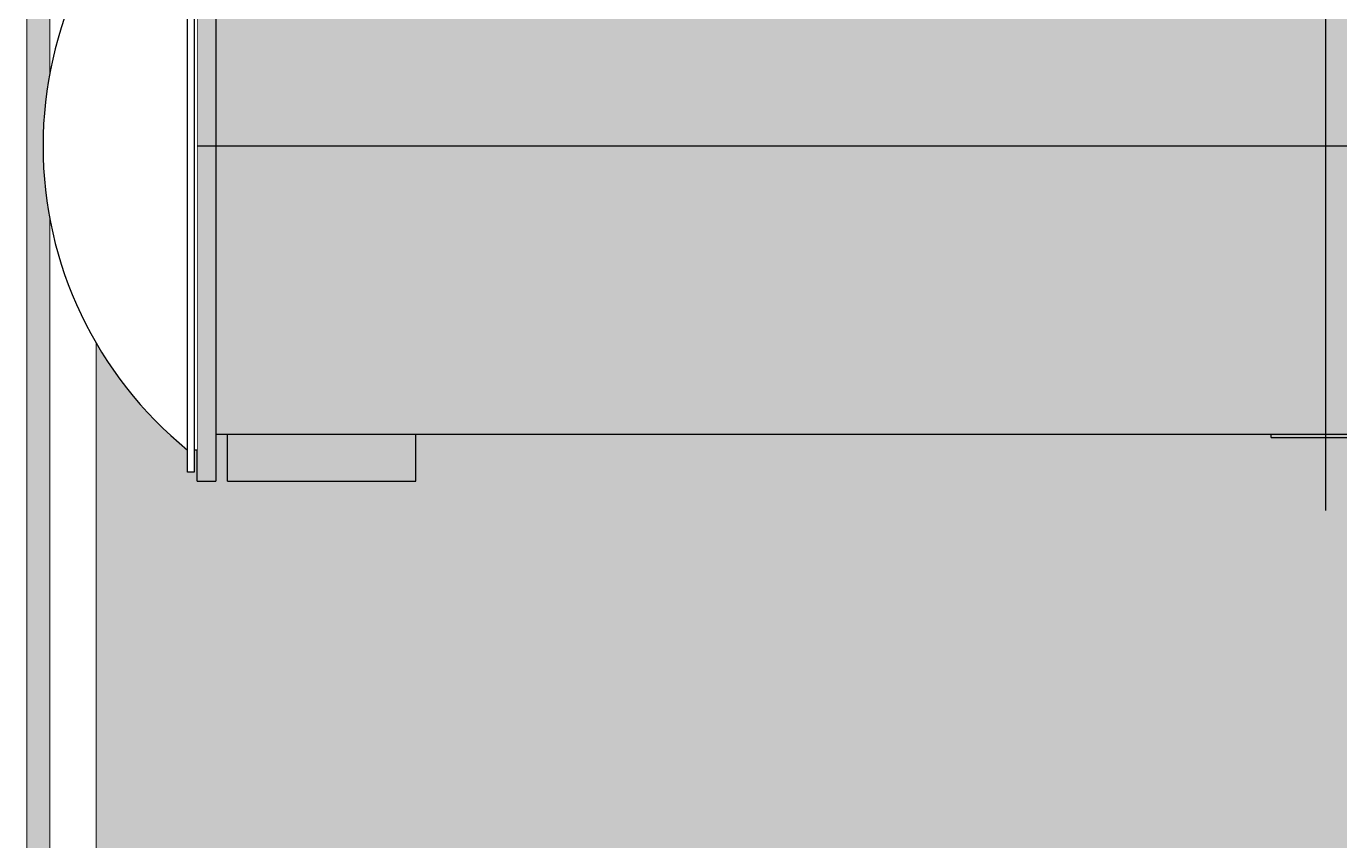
# Model space of a CAD drawing. Extents: x -18489 to 195597, y -1599 to 112111.
# Drawn here: x -17048.2 to -16764.7, y 1849.5 to 2025.3 of the extents above; entities that cross this region are included whole.
import ezdxf

# ---------------------------------------------------------------- set-up
doc = ezdxf.new("R2010")
doc.units = 0
doc.header["$LTSCALE"] = 100
for name, color, linetype in [('188K-SM-03-F10-MECH-EQ-Y2257103$0$0 Xref', 8, 'Continuous'), ('188K-SM-03-F10-MECH-EQ-Y2257103$0$M-EQU-FOUNDATION', 8, 'Continuous'), ('188K-SM-03-F10-MECH-EQ-Y2257103$0$Micron CUP L10 HVAC EQU$0$M-MECH-EQU', 136, 'Continuous'), ('188K-SM-03-F10-MECH-EQ-Y2257103$0$Micron CUP L10 HVAC EQU$0$M-PHASE1 AREA', 252, 'Continuous')]:
    doc.layers.add(name, color=color, linetype=linetype)
pattern_1 = [(50, (4473.52, 709.2), (54.6554, -4.78173), [5.715, -62.865]), (355, (4473.52, 709.2), (-10.57303, 57.31705), [4.572, -50.29218]), (100.45144, (4478.076, 708.8), (44.08237, 52.53533), [4.857, -53.42707]), (46.1842, (4473.52, 724.44), (81.32371, -12.6127), [8.5725, -94.2975]), (96.63556, (4480.3, 723.39), (71.22124, 74.22784), [7.2855, -80.14068]), (351.18415, (4473.52, 724.44), (71.22124, 74.22784), [6.858, -75.43792]), (21, (4481.14, 720.63), (45.48432, -30.67956), [5.715, -62.865]), (326, (4481.14, 720.63), (18.54061, 55.25639), [4.572, -50.292]), (71.45144, (4484.93, 718.07), (64.02493, 24.57683), [4.857, -53.42698]), (37.5, (4473.521, 709.2), (0.926581, 25.366512), [0, -49.6824, 0, -51.054, 0, -50.4825]), (7.5, (4473.52, 709.2), (20.0459, 30.054172), [0, -29.1084, 0, -48.5394, 0, -19.2405]), (327.5, (4456.529, 709.2), (40.677179, -1.718623), [0, -19.05, 0, -59.436, 0, -78.867]), (317.5, (4448.91, 709.2), (44.438754, 7.62795), [0, -24.765, 0, -39.4716, 0, -56.007])]

# ---------------------------------------------------------------- blocks, each defined once
blk = doc.blocks.new('188K-SM-03-F10-MECH-EQ-Y2257103$0$Micron CUP L10 HVAC EQU$0$A$C0c53ceb0')
at = {"layer": '188K-SM-03-F10-MECH-EQ-Y2257103$0$Micron CUP L10 HVAC EQU$0$M-PHASE1 AREA'}
for p, q in [((-6246.39325, 13278.08583), (-6246.39325, 10033.4986)), ((-8682.32714, 10096.93438), (-8682.32714, 13214.65005)), ((-8641.7319, 11543.4106), (-8641.7319, 10096.93438)), ((-3683.5878, 10820.17249), (-8809.19869, 10820.17249)), ((-8641.7319, 10198.52736), (-3851.0546, 10198.52736)), ((-8616.35759, 10096.93438), (-8616.35759, 10198.52736)), ((-8210.36858, 10096.93438), (-8210.36858, 10198.52736)), ((-6363.7696, 10190.83546), (-6363.7696, 10198.52736)), ((-6363.7696, 10190.83546), (-6129.0169, 10190.83546)), ((-8682.32714, 10096.93438), (-8641.7319, 10096.93438)), ((-8616.35759, 10096.93438), (-8210.36858, 10096.93438))]:
    blk.add_line(p, q, dxfattribs=at)
blk.add_wipeout([(-8702.65255, 11476.28832), (-8714.02211, 11466.87932), (-8725.22574, 11457.27333), (-8736.26002, 11447.47327), (-8747.12157, 11437.48214), (-8757.80711, 11427.30296), (-8768.31336, 11416.93884), (-8778.63714, 11406.39295), (-8788.77529, 11395.66848), (-8798.72474, 11384.76872), (-8808.48244, 11373.69697), (-8818.04542, 11362.45661), (-8827.41078, 11351.05107), (-8836.57565, 11339.48382), (-8845.53726, 11327.75838), (-8854.29286, 11315.87832), (-8862.83979, 11303.84727), (-8871.17545, 11291.66888), (-8879.2973, 11279.34687), (-8887.20286, 11266.885), (-8894.88973, 11254.28705), (-8902.35556, 11241.55686), (-8909.59809, 11228.69832), (-8916.6151, 11215.71533), (-8923.40445, 11202.61186), (-8929.96409, 11189.3919), (-8936.292, 11176.05946), (-8942.38627, 11162.61862), (-8948.24503, 11149.07347), (-8953.86651, 11135.42813), (-8959.24899, 11121.68676), (-8964.39083, 11107.85355), (-8969.29046, 11093.9327), (-8973.94639, 11079.92847), (-8978.35721, 11065.84511), (-8982.52156, 11051.68692), (-8986.43819, 11037.4582), (-8990.10589, 11023.1633), (-8993.52356, 11008.80656), (-8996.69015, 10994.39237), (-8999.60469, 10979.9251), (-9002.2663, 10965.40918), (-9004.67416, 10950.84901), (-9006.82755, 10936.24904), (-9008.72581, 10921.61371), (-9010.36835, 10906.94747), (-9011.75469, 10892.25481), (-9012.88439, 10877.54019), (-9013.75711, 10862.80809), (-9014.37259, 10848.06301), (-9014.73064, 10833.30943), (-9014.83115, 10818.55185), (-9014.67408, 10803.79476), (-9014.2595, 10789.04266), (-9013.58752, 10774.30005), (-9012.65835, 10759.57141), (-9011.47226, 10744.86122), (-9010.02964, 10730.17398), (-9008.3309, 10715.51415), (-9006.37657, 10700.8862), (-9004.16725, 10686.29459), (-9001.7036, 10671.74375), (-8998.98639, 10657.23813), (-8996.01642, 10642.78214), (-8992.79462, 10628.38019), (-8989.32196, 10614.03666), (-8985.59951, 10599.75591), (-8981.62838, 10585.54231), (-8977.4098, 10571.40018), (-8972.94504, 10557.33383), (-8968.23548, 10543.34754), (-8963.28254, 10529.44557), (-8958.08773, 10515.63217), (-8952.65263, 10501.91153), (-8946.9789, 10488.28783), (-8941.06827, 10474.76523), (-8934.92254, 10461.34784), (-8928.54358, 10448.03975), (-8921.93333, 10434.84502), (-8915.09381, 10421.76767), (-8908.0271, 10408.81167), (-8900.73535, 10395.98097), (-8893.22079, 10383.27949), (-8885.4857, 10370.71109), (-8877.53244, 10358.2796), (-8869.36343, 10345.98881), (-8860.98116, 10333.84246), (-8852.38819, 10321.84425), (-8843.58712, 10309.99783), (-8834.58065, 10298.30682), (-8825.37151, 10286.77477), (-8815.96252, 10275.4052), (-8806.35653, 10264.20158), (-8796.55647, 10253.1673), (-8786.56533, 10242.30575), (-8776.38616, 10231.62021), (-8766.02204, 10221.11395), (-8755.47615, 10210.79018), (-8744.75168, 10200.65202), (-8733.85191, 10190.70258), (-8722.78017, 10180.94488), (-8711.53981, 10171.3819), (-8702.65255, 10164.0558), (-8702.65255, 10115.88267), (-8688.6713, 10115.88267), (-8688.6713, 10164.0558), (-8682.32772, 10164.0558), (-8682.32772, 11476.28832), (-8688.6713, 11476.28832), (-8688.6713, 11524.46145), (-8702.65255, 11524.46145)]).dxf.layer = '188K-SM-03-F10-MECH-EQ-Y2257103$0$Micron CUP L10 HVAC EQU$0$M-PHASE1 AREA'
for p, q in [((-8702.65255, 10115.88267), (-8702.65255, 11524.46145)), ((-8688.6713, 11524.46145), (-8688.6713, 10115.88267)), ((-8682.32772, 10164.0558), (-8688.6713, 10164.0558)), ((-8688.6713, 10115.88267), (-8702.65255, 10115.88267))]:
    blk.add_line(p, q, dxfattribs=at)
blk.add_arc((-8169.25526, 10820.17206), 845.57744, 129.10978441, 230.89021559, dxfattribs=at)
blk = doc.blocks.new('188K-SM-03-F10-MECH-EQ-Y2257103$0$Micron CUP L10 HVAC EQU')
at = {"layer": '188K-SM-03-F10-MECH-EQ-Y2257103$0$Micron CUP L10 HVAC EQU$0$M-MECH-EQU'}
blk.add_blockref('188K-SM-03-F10-MECH-EQ-Y2257103$0$Micron CUP L10 HVAC EQU$0$A$C0c53ceb0', (-206166.7, 2082.2), dxfattribs=at)
blk = doc.blocks.new('188K-SM-03-F10-MECH-EQ-Y2257103')
at = {"layer": '188K-SM-03-F10-MECH-EQ-Y2257103$0$M-EQU-FOUNDATION'}
h = blk.add_hatch(dxfattribs=at)
h.set_pattern_fill('AR-CONC', color=256, scale=0.3)
h.set_pattern_definition(pattern_1)
h.paths.add_polyline_path([(-17043.15, 4192.46), (-16393.15, 4192.46), (-16393.15, 1372.46), (-17043.15, 1372.46)], flags=16)
h.paths.add_polyline_path([(-17048.15, 4197.46), (-16388.15, 4197.46), (-16388.15, 1367.46), (-17048.15, 1367.46)])
h = blk.add_hatch(dxfattribs=at)
h.set_pattern_fill('AR-CONC', color=256, scale=0.3)
h.set_pattern_definition(pattern_1)
h.paths.add_polyline_path([(-17033.15, 4182.46), (-16403.15, 4182.46), (-16403.15, 1382.46), (-17033.15, 1382.46)])
at = {"layer": '188K-SM-03-F10-MECH-EQ-Y2257103$0$M-EQU-FOUNDATION', "const_width": 0.2}
for points in [[(-17048.15, 4197.46), (-16388.15, 4197.46), (-16388.15, 1367.46), (-17048.15, 1367.46)], [(-17043.15, 4192.46), (-16393.15, 4192.46), (-16393.15, 1372.46), (-17043.15, 1372.46)], [(-17033.15, 4182.46), (-16403.15, 4182.46), (-16403.15, 1382.46), (-17033.15, 1382.46)]]:
    blk.add_lwpolyline(points, close=True, dxfattribs=at)
at = {"layer": '188K-SM-03-F10-MECH-EQ-Y2257103$0$0 Xref', "xscale": 0.1, "yscale": 0.1, "zscale": 0.1}
blk.add_blockref('188K-SM-03-F10-MECH-EQ-Y2257103$0$Micron CUP L10 HVAC EQU', (4473.52, 709.2), dxfattribs=at)

msp = doc.modelspace()

# ---------------------------------------------------------------- block references
msp.add_blockref('188K-SM-03-F10-MECH-EQ-Y2257103', (0, 0))

doc.saveas('drawing.dxf')
